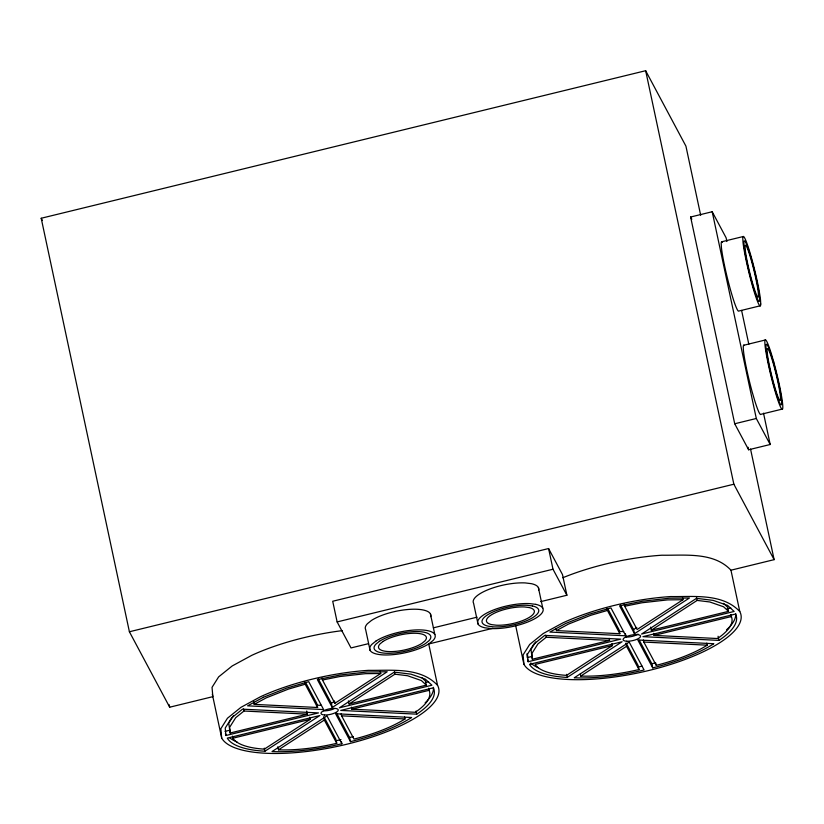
<?xml version="1.0" encoding="UTF-8"?>
<svg xmlns="http://www.w3.org/2000/svg" width="824" height="824" viewBox="0 0 824 824"><rect width="100%" height="100%" fill="white"/><g stroke="black" fill="none" stroke-linecap="round" stroke-linejoin="round"><path stroke-width="1.24" d="M233.47 715.706L228.753 723.194L230.133 733.01L307.373 714.151L306.713 711.05M535.693 641.927L530.975 649.415L532.356 659.231L609.606 640.382L609.163 638.312M307.373 714.151L243.966 711.03L235.695 717.694L229.628 727.324L230.133 733.01M609.606 640.382L546.199 637.261L537.928 643.925L531.861 653.556L532.356 659.231M332.247 707.476L317.364 679.584L340.322 674.98L366.968 672.003L387.198 671.766L332.247 707.476L331.372 703.336L334.606 701.234M309.711 717.292L310.154 719.352L264.319 749.14A85.325 27.213 -12 0 1 232.904 738.211L232.471 736.141M322.029 677.946L322.472 680.006L334.894 703.274L380.729 673.496L380.286 671.426M264.937 751.22L319.887 715.51L227.29 738.119A98.416 31.394 -12 0 0 264.937 751.22L264.277 748.12M277.832 746.74L278.491 749.84L324.326 720.052L323.667 716.952M349.067 703.974L394.902 674.187L407.561 675.742L421.332 680.531L426.317 685.125L349.067 703.974L348.408 700.874M634.48 633.697L619.586 605.805L642.555 601.211L669.201 598.224L689.42 597.997L634.48 633.697L633.594 629.567L636.828 627.466M612.376 645.583L566.541 675.371A85.325 27.213 -12 0 1 535.136 664.443L612.376 645.583L611.944 643.513M682.509 597.647L682.952 599.717L637.117 629.505L624.695 606.237L624.252 604.167M567.169 677.441L622.11 641.741L529.513 664.34A98.416 31.394 -12 0 0 567.169 677.441L566.51 674.341M580.281 674.001L580.724 676.071L626.559 646.284L625.89 643.184M651.3 630.206L697.135 600.418L709.794 601.973L723.554 606.763L728.54 611.346L651.3 630.206L650.63 627.105M254.214 704.376L266.173 697.887L288.513 689.06L305.199 684.229L317.621 707.497L254.214 704.376L253.555 701.276M556.447 630.597L568.406 624.118L590.736 615.291L607.422 610.45L619.854 633.718L556.447 630.597L556.004 628.527M342.228 630.648A111.528 35.576 -12 0 0 251.784 655.327L232.193 665.957L218.638 676.875L212.036 687.35L212.85 696.661L169.682 707.208L129.399 631.761L41.2 218.257L645.656 70.71L685.929 146.147L700.678 215.27M763.518 413.174L770.193 444.507L748.614 449.77L734.72 423.763L690.625 217.011L712.204 211.737L726.099 237.755L726.902 241.514M721.577 241.813L743.166 236.55M760.367 305.776L738.778 311.05A35.71 3.09 76.3 0 1 729.879 287.658A35.71 3.09 76.3 0 1 721.433 247.633L721.196 243.605A35.71 3.09 76.3 0 1 722.545 242.39M743.526 345.318L765.115 340.044M782.512 409.034L760.923 414.307A35.71 3.09 76.3 0 1 754.619 400.299L752.302 392.358A35.71 3.09 76.3 0 1 744.412 345.524M734.72 423.763L756.308 418.489L770.193 444.507M129.399 631.761L733.854 484.213L774.127 559.651L730.96 570.198C713.646 551.709 684.95 555.572 661.95 555.211A111.528 35.576 -12 0 0 562.782 577.748M540.688 601.633L566.891 595.237L562.483 574.565L548.588 548.547L332.711 601.252L337.129 621.924L351.014 647.932L368.483 643.668M337.129 621.924L552.997 569.23L566.891 595.237M433.373 627.837L477.044 617.176M492.876 628.31L428.727 643.966L437.554 685.321A111.528 35.576 -12 0 1 346.976 744.185A111.528 35.576 -12 0 1 221.677 738.016L212.324 694.199M225.024 731.372L229.958 730.167M426.111 682.293L428.583 681.685M532.18 656.398L527.247 657.604L526.917 653.854M727.108 608.812L730.806 607.916M225.9 735.513L318.497 712.914L242.493 709.165L231.575 717.962L225.24 728.014L225.9 735.513L225.457 733.442M528.133 661.734L620.719 639.136L544.716 635.397L533.798 644.183L527.473 654.235L528.133 661.734L527.69 659.674M232.904 738.211L310.154 719.352M351.405 707.116L351.848 709.176L429.088 690.327L428.655 688.256M653.628 633.337L654.071 635.407L731.321 616.548L730.878 614.477M624.695 606.237L642.102 602.746L667.625 599.893L682.952 599.717M322.472 680.006L339.879 676.525L365.403 673.671L380.729 673.496M618.628 631.359L623.696 631.606M654.071 635.407L717.477 638.528A85.325 27.213 -12 0 0 731.321 616.548M625.849 635.809L549.845 632.059L565.614 623.511L588.933 614.292L610.955 607.916L625.849 635.809L625.406 633.738M718.961 640.392L642.957 636.653L735.544 614.045A98.416 31.394 -12 0 1 718.961 640.392L718.075 636.252M643.389 640.001L643.822 642.061L707.229 645.182L706.796 643.122M316.406 705.138L321.473 705.385M351.848 709.176L415.255 712.296A85.325 27.213 -12 0 0 429.088 690.327M416.728 714.161L340.734 710.422L433.321 687.824A98.416 31.394 -12 0 1 416.728 714.161L416.068 711.061M341.157 713.769L341.599 715.84L405.006 718.961L404.563 716.89M739.777 611.542C722.463 593.064 693.767 596.926 670.767 596.555A111.528 35.576 -12 0 0 562.833 622.903L543.232 633.532L529.678 644.45L523.086 654.926L523.899 664.237A111.528 35.576 -12 0 0 649.199 670.406A111.528 35.576 -12 0 0 739.777 611.542L730.96 570.198M723.493 603.374L727.654 607.216L728.54 611.346M437.554 685.321C420.24 666.832 391.544 670.695 368.544 670.334A111.528 35.576 -12 0 0 260.611 696.682L241.01 707.301L227.455 718.229L220.853 728.704L221.677 738.016M422.104 677.925L425.431 680.985L426.317 685.125M690.625 217.011L691.83 219.266M643.822 642.061L656.254 665.339A85.325 27.213 -12 0 0 707.229 645.182M620.493 605.022L633.594 629.567M639.331 640.31L651.846 663.732L652.721 667.873A98.416 31.394 -12 0 0 713.831 643.719L637.827 639.98L652.721 667.873M607.731 608.534L618.968 629.587L619.854 633.718M626.271 643.256L638.095 665.411L638.981 669.551A85.325 27.213 -12 0 1 580.724 676.071M626.559 646.284L638.981 669.551M341.599 715.84L354.021 739.107A85.325 27.213 -12 0 0 405.006 718.961M318.26 678.791L331.372 703.336M336.511 712.966L349.613 737.511L350.499 741.641A98.416 31.394 -12 0 0 411.609 717.498L335.605 713.749L350.499 741.641M341.867 743.753L326.974 715.86L272.033 751.57A98.416 31.394 -12 0 0 341.867 743.753L341.424 741.682M305.498 682.303L316.746 703.356L317.621 707.497M324.038 717.024L335.873 739.19L336.758 743.32A85.325 27.213 -12 0 1 278.491 749.84M324.326 720.052L336.758 743.32M41.2 218.257L42.405 220.513M741.6 310.432L748.82 344.257M712.204 211.737L756.308 418.489M750.54 449.049L774.127 559.651M748.079 447.267L748.614 449.77M645.656 70.71L733.854 484.213M696.465 597.318L697.135 600.418M655.811 663.269L656.254 665.339M606.979 608.38L607.422 610.45M548.588 548.547L552.997 569.23M538.36 587.502L542.769 608.174M545.756 635.191L546.199 637.261M515.618 625.395L523.899 664.237M478.002 623.984L473.594 603.312A33.454 10.671 -12 0 1 488.776 589.418A33.454 10.671 -12 0 1 525.187 582.918L531.418 583.68A33.454 10.671 -12 0 1 538.608 590.293M430.416 613.849L434.835 634.521M394.459 672.126L394.902 674.187M370.069 650.332L365.66 629.66A33.454 10.671 -12 0 1 367.391 623.727L371.459 620.451A33.454 10.671 -12 0 1 409.724 609.358A33.454 10.671 -12 0 1 430.664 616.64M334.451 701.214L334.894 703.274M304.756 682.159L305.199 684.229M243.533 708.97L243.966 711.03M169.147 704.685L169.682 707.208M735.678 613.519A98.416 31.394 -12 0 1 726.511 629.845M731.073 614.601A85.325 27.213 -12 0 1 731.125 616.908M538.154 667.739A98.416 31.394 -12 0 1 530.811 662.98M655.595 662.784A98.416 31.394 -12 0 1 651.846 663.732M642.02 666.132A98.416 31.394 -12 0 1 638.415 666.956M638.044 634.109A8.92 2.843 -12 0 1 625.828 637.086M334.194 708.722A8.837 2.822 -12 0 1 323.657 710.834M433.455 687.298A98.416 31.394 -12 0 1 425.153 702.821M353.362 736.553A98.416 31.394 -12 0 1 349.613 737.511M340.982 739.622A98.416 31.394 -12 0 1 336.192 740.725M237.013 741.981A98.416 31.394 -12 0 1 229.525 737.624M375.868 641.124L371.799 644.399A33.454 10.671 -12 0 0 386.868 654.977A33.454 10.671 -12 0 0 429.026 643.74L433.094 640.464A33.454 10.671 -12 0 0 418.026 629.876A33.454 10.671 -12 0 0 375.868 641.124M379.442 641.299L375.919 644.131A28.964 9.239 -12 0 0 388.959 653.298A28.964 9.239 -12 0 0 425.452 643.565L428.974 640.732A28.964 9.239 -12 0 0 415.935 631.565A28.964 9.239 -12 0 0 379.442 641.299M383.016 641.474L380.049 643.874A24.463 7.797 -12 0 0 391.06 651.609A24.463 7.797 -12 0 0 421.878 643.389L424.854 640.99A24.463 7.797 -12 0 0 413.833 633.254A24.463 7.797 -12 0 0 383.016 641.474M394.284 672.116L339.344 707.826L431.931 685.218L425.349 679.172L410.991 674.166L394.284 672.116M629.196 642.081L574.256 677.791A98.416 31.394 -12 0 0 644.09 669.984L629.196 642.081M696.507 598.337L641.566 634.047L734.163 611.449L727.582 605.393L713.213 600.397L696.507 598.337M263.392 697.289L247.612 705.838L323.616 709.577L308.722 681.685L286.711 688.071L263.392 697.289M535.827 604.363L529.605 603.601A33.454 10.671 -12 0 0 486.541 613.159A33.454 10.671 -12 0 0 484.945 627.806L491.176 628.568A33.454 10.671 -12 0 0 534.23 619.009A33.454 10.671 -12 0 0 535.827 604.363M532.407 605.939L527.02 605.279A28.964 9.239 -12 0 0 489.744 613.55A28.964 9.239 -12 0 0 488.364 626.23L493.761 626.889A28.964 9.239 -12 0 0 531.027 618.618A28.964 9.239 -12 0 0 532.407 605.939M528.987 607.515L524.435 606.958A24.463 7.797 -12 0 0 492.958 613.942A24.463 7.797 -12 0 0 491.794 624.654L496.336 625.21A24.463 7.797 -12 0 0 527.813 618.227A24.463 7.797 -12 0 0 528.987 607.515M773.746 361.993L771.419 354.052A35.71 3.09 76.3 0 0 764.919 344.102A35.71 3.09 76.3 0 0 773.88 387.084L776.208 395.036A35.71 3.09 76.3 0 0 782.718 404.975A35.71 3.09 76.3 0 0 773.746 361.993M773.757 363.58L771.727 356.627A31.209 2.709 76.3 0 0 766.042 347.944A31.209 2.709 76.3 0 0 773.88 385.508L775.909 392.451A31.209 2.709 76.3 0 0 781.595 401.134A31.209 2.709 76.3 0 0 773.757 363.58M773.767 365.156L772.026 359.213A26.708 2.317 76.3 0 0 767.154 351.776A26.708 2.317 76.3 0 0 773.87 383.922L775.6 389.865A26.708 2.317 76.3 0 0 780.472 397.302A26.708 2.317 76.3 0 0 773.767 365.156M760.748 303.994L760.521 299.967A35.71 3.09 76.3 0 0 750.88 255.749A35.71 3.09 76.3 0 0 742.784 238.332L743.011 242.359A35.71 3.09 76.3 0 0 752.642 286.577A35.71 3.09 76.3 0 0 760.748 303.994M759.615 299.854L759.409 296.341A31.209 2.709 76.3 0 0 750.994 257.696A31.209 2.709 76.3 0 0 743.918 242.472L744.113 245.985A31.209 2.709 76.3 0 0 752.539 284.641A31.209 2.709 76.3 0 0 759.615 299.854M758.482 295.723L758.307 292.705A26.708 2.317 76.3 0 0 751.107 259.632A26.708 2.317 76.3 0 0 745.051 246.613L745.226 249.62A26.708 2.317 76.3 0 0 752.425 282.694A26.708 2.317 76.3 0 0 758.482 295.723M626.714 641.226A8.92 2.843 -12 0 0 640.536 636.53A8.92 2.843 -12 0 0 628.259 635.922A8.92 2.843 -12 0 0 626.714 641.226M324.532 714.964A8.837 2.822 -12 0 0 338.231 710.319A8.837 2.822 -12 0 0 326.067 709.721A8.837 2.822 -12 0 0 324.532 714.964"/></g></svg>
